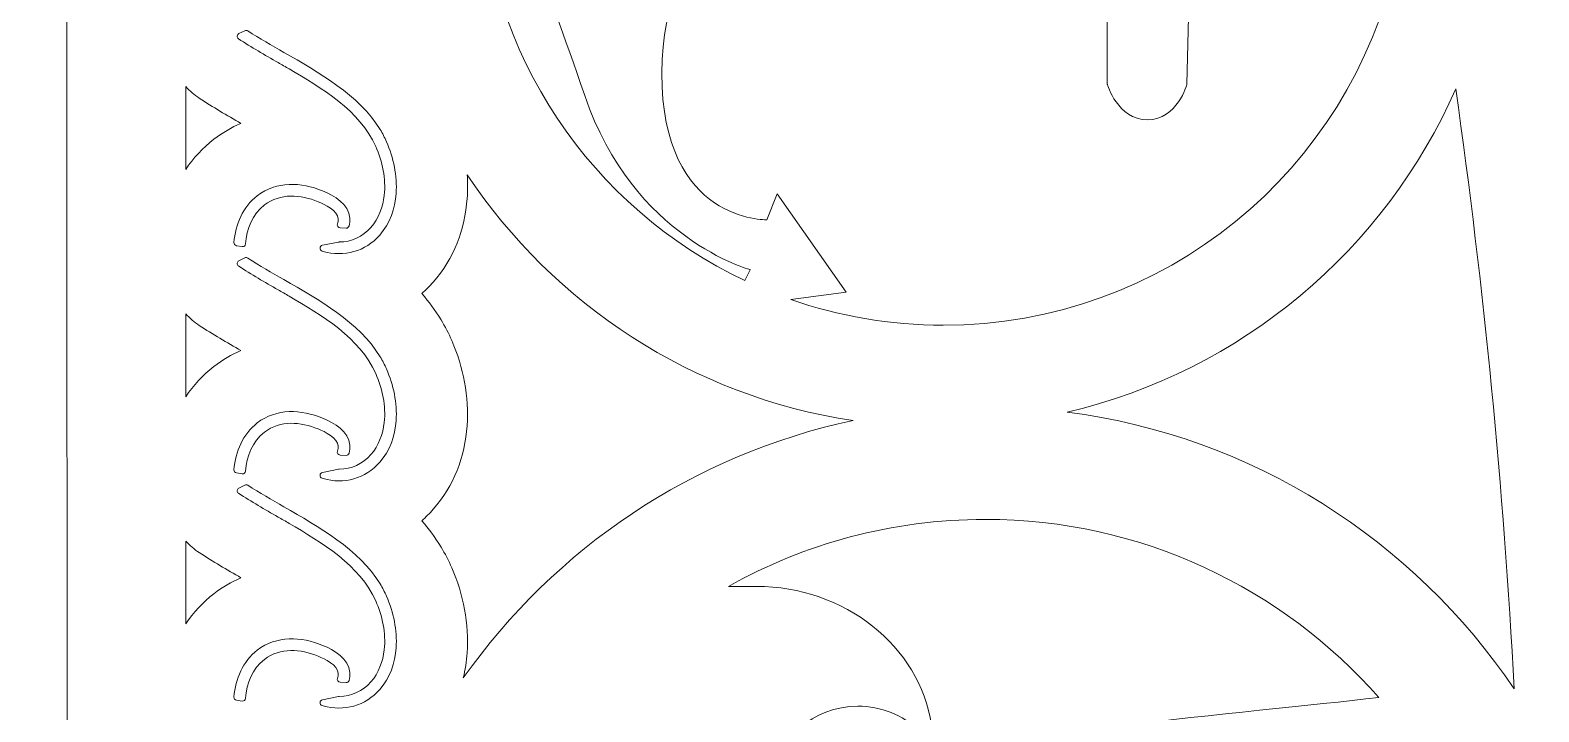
# Model space of a CAD drawing. Header units: millimetres. Extents: x -1460 to 1460, y -777 to 775.
# Drawn here: x -72.3 to 54.8, y 270.7 to 328.1 of the extents above; entities that cross this region are included whole.
import ezdxf

# ---------------------------------------------------------------- set-up
doc = ezdxf.new("R2010")
doc.units = ezdxf.units.MM
doc.header["$MEASUREMENT"] = 0
doc.layers.add('Camada 1', color=7, linetype='Continuous')

msp = doc.modelspace()

# ---------------------------------------------------------------- linework, layer by layer
at = {"layer": 'Camada 1', "color": 250, "lineweight": 20}
for points, knots in [([(41.3038, 85.1069), (41.3038, 85.1069), (41.3038, 85.1102), (41.3038, 85.1102), (41.3038, 85.1102), (41.3038, 85.1102), (41.5747, 85.1103), (41.5747, 85.1103), (41.5747, 85.1103), (70.9143, 189.7445), (70.824, 294.5182), (41.3038, 399.1147), (41.3038, 399.1147), (41.3038, 399.1147), (27.3329, 399.1216), (27.3329, 399.1216), (27.3329, 399.1216), (27.3329, 399.1216), (27.3349, 399.1147), (27.3349, 399.1147), (27.3349, 399.1147), (27.3349, 399.1147), (18.0011, 399.1147), (18.0011, 399.1147), (18.0011, 399.1147), (18.0011, 399.1147), (18.0011, 396.0999), (18.0011, 396.0999), (18.0011, 396.0999), (18.0011, 396.0999), (2.0593, 396.0999), (2.0593, 396.0999), (2.0593, 396.0999), (2.0593, 396.0999), (-8.4928, 396.0999), (-8.4928, 396.0999), (-8.4928, 396.0999), (-8.4928, 396.0999), (-32.083, 396.0999), (-32.083, 396.0999), (-32.083, 396.0999), (-32.083, 396.0999), (-38.0638, 396.0999), (-38.0638, 396.0999), (-38.0638, 396.0999), (-38.0638, 396.0999), (-38.0638, 399.0489), (-38.0638, 399.0489), (-38.0638, 399.0489), (-38.0638, 399.0489), (-38.0657, 399.0501), (-38.0657, 399.0501), (-38.0657, 399.0501), (-38.0657, 399.0501), (-38.0676, 399.0513), (-38.0676, 399.0513), (-38.0676, 399.0513), (-38.0676, 399.0513), (-38.0695, 399.0524), (-38.0695, 399.0524), (-38.0695, 399.0524), (-38.0695, 399.0524), (-38.0714, 399.0536), (-38.0714, 399.0536), (-38.0714, 399.0536), (-38.0714, 399.0536), (-38.0733, 399.0548), (-38.0733, 399.0548), (-38.0733, 399.0548), (-38.0733, 399.0548), (-38.0752, 399.056), (-38.0752, 399.056), (-38.0752, 399.056), (-38.0752, 399.056), (-38.0771, 399.0572), (-38.0771, 399.0572), (-38.0771, 399.0572), (-38.0771, 399.0572), (-38.0789, 399.0584), (-38.0789, 399.0584), (-38.0789, 399.0584), (-38.0789, 399.0584), (-38.0808, 399.0595), (-38.0808, 399.0595), (-38.0808, 399.0595), (-38.0808, 399.0595), (-38.0827, 399.0607), (-38.0827, 399.0607), (-38.0827, 399.0607), (-38.0827, 399.0607), (-38.0846, 399.0619), (-38.0846, 399.0619), (-38.0846, 399.0619), (-38.0846, 399.0619), (-38.0865, 399.0631), (-38.0865, 399.0631), (-38.0865, 399.0631), (-38.0865, 399.0631), (-38.0884, 399.0643), (-38.0884, 399.0643), (-38.0884, 399.0643), (-38.0884, 399.0643), (-38.0903, 399.0654), (-38.0903, 399.0654), (-38.0903, 399.0654), (-38.0903, 399.0654), (-38.0922, 399.0666), (-38.0922, 399.0666), (-38.0922, 399.0666), (-38.0922, 399.0666), (-38.0941, 399.0678), (-38.0941, 399.0678), (-38.0941, 399.0678), (-38.0941, 399.0678), (-38.096, 399.069), (-38.096, 399.069), (-38.096, 399.069), (-38.096, 399.069), (-38.0979, 399.0702), (-38.0979, 399.0702), (-38.0979, 399.0702), (-38.0979, 399.0702), (-38.1016, 399.0725), (-38.1016, 399.0725), (-38.1016, 399.0725), (-38.1016, 399.0725), (-38.1035, 399.0737), (-38.1035, 399.0737), (-38.1035, 399.0737), (-38.1035, 399.0737), (-38.1054, 399.0749), (-38.1054, 399.0749), (-38.1054, 399.0749), (-38.1054, 399.0749), (-38.1073, 399.0761), (-38.1073, 399.0761), (-38.1073, 399.0761), (-38.1073, 399.0761), (-38.1092, 399.0773), (-38.1092, 399.0773), (-38.1092, 399.0773), (-38.1092, 399.0773), (-38.1168, 399.082), (-38.1168, 399.082), (-38.1168, 399.082), (-38.1168, 399.082), (-38.1187, 399.0832), (-38.1187, 399.0832), (-38.1187, 399.0832), (-38.1187, 399.0832), (-38.1206, 399.0844), (-38.1206, 399.0844), (-38.1206, 399.0844), (-38.1206, 399.0844), (-38.1243, 399.0867), (-38.1243, 399.0867), (-38.1243, 399.0867), (-38.1243, 399.0867), (-38.1262, 399.0879), (-38.1262, 399.0879), (-38.1262, 399.0879), (-38.1262, 399.0879), (-38.1281, 399.0891), (-38.1281, 399.0891), (-38.1281, 399.0891), (-38.1281, 399.0891), (-38.13, 399.0903), (-38.13, 399.0903), (-38.13, 399.0903), (-38.13, 399.0903), (-38.1319, 399.0915), (-38.1319, 399.0915), (-38.1319, 399.0915), (-38.1319, 399.0915), (-38.1413, 399.0974), (-38.1413, 399.0974), (-38.1413, 399.0974), (-38.1413, 399.0974), (-38.1432, 399.0986), (-38.1432, 399.0986), (-38.1432, 399.0986), (-38.1432, 399.0986), (-38.1451, 399.0998), (-38.1451, 399.0998), (-38.1451, 399.0998), (-38.1451, 399.0998), (-38.1527, 399.1045), (-38.1527, 399.1045), (-38.1527, 399.1045), (-38.1527, 399.1045), (-38.1546, 399.1057), (-38.1546, 399.1057), (-38.1546, 399.1057), (-38.1546, 399.1057), (-38.1565, 399.1069), (-38.1565, 399.1069), (-38.1565, 399.1069), (-38.1565, 399.1069), (-38.1584, 399.1081), (-38.1584, 399.1081), (-38.1584, 399.1081), (-38.1584, 399.1081), (-38.1602, 399.1092), (-38.1602, 399.1092), (-38.1602, 399.1092), (-38.1602, 399.1092), (-38.1621, 399.1104), (-38.1621, 399.1104), (-38.1621, 399.1104), (-38.1621, 399.1104), (-38.164, 399.1116), (-38.164, 399.1116), (-38.164, 399.1116), (-38.164, 399.1116), (-38.1659, 399.1128), (-38.1659, 399.1128), (-38.1659, 399.1128), (-38.1659, 399.1128), (-38.1678, 399.114), (-38.1678, 399.114), (-38.1678, 399.114), (-38.1678, 399.114), (-38.1688, 399.1147), (-38.1688, 399.1147), (-38.1688, 399.1147), (-38.1688, 399.1147), (-38.1689, 399.1147), (-38.1689, 399.1147), (-38.1689, 399.1147), (-38.1689, 399.1147), (-38.1848, 399.1247), (-38.1848, 399.1247), (-38.1848, 399.1247), (-38.1848, 399.1247), (-46.3649, 399.1176), (-46.3649, 399.1176), (-46.3649, 399.1176), (-46.3649, 399.1176), (-46.3617, 399.1147), (-46.3617, 399.1147), (-46.3617, 399.1147), (-46.3617, 399.1147), (-54.3028, 399.1147), (-54.3028, 399.1147), (-54.3028, 399.1147), (-54.3028, 399.1147), (-54.3028, 399.1155), (-54.3028, 399.1155), (-54.3028, 399.1155), (-54.3028, 399.1155), (-55.2234, 399.1147), (-55.2234, 399.1147), (-55.2234, 399.1147), (-55.2234, 399.1147), (-72.3348, 399.1147), (-72.3348, 399.1147), (-72.3348, 399.1147), (-72.3348, 399.1147), (-72.3348, 396.0998), (-72.3348, 396.0998), (-72.3348, 396.0998), (-72.3348, 396.0998), (-72.3489, 396.0998), (-72.3489, 396.0998), (-72.3489, 396.0998), (-72.3489, 396.0998), (-72.2484, 342.0998), (-72.2484, 342.0998), (-72.2484, 342.0998), (-72.2484, 342.0998), (-69.2484, 342.0998), (-69.2484, 342.0998), (-69.2484, 342.0998), (-69.2484, 342.0998), (-69.2421, 242.1123), (-69.2421, 242.1123), (-69.2421, 242.1123), (-69.2421, 242.1123), (-69.2484, 142.1248), (-69.2484, 142.1248), (-69.2484, 142.1248), (-69.2484, 142.1248), (-72.2484, 142.1248), (-72.2484, 142.1248), (-72.2484, 142.1248), (-72.2484, 142.1248), (-72.2486, 93.1122), (-72.2486, 93.1122), (-72.2486, 93.1122), (-72.2486, 93.1122), (-72.3348, 93.1122), (-72.3348, 93.1122), (-72.3348, 93.1122), (-72.3348, 93.1122), (-72.3348, 85.1069), (-72.3348, 85.1069), (-72.3348, 85.1069), (-72.3348, 85.1069), (-45.904, 85.1069), (-45.904, 85.1069), (-45.904, 85.1069), (-45.904, 85.1069), (-38.1848, 85.1002), (-38.1848, 85.1002), (-38.1848, 85.1002), (-38.1848, 85.1002), (-38.1742, 85.1069), (-38.1742, 85.1069), (-38.1742, 85.1069), (-38.1742, 85.1069), (-38.1688, 85.1069), (-38.1688, 85.1069), (-38.1688, 85.1069), (-38.1688, 85.1069), (-38.0638, 85.1727), (-38.0638, 85.1727), (-38.0638, 85.1727), (-38.0638, 85.1727), (-38.0638, 85.176), (-38.0638, 85.176), (-38.0638, 85.176), (-38.0638, 85.176), (-37.958, 85.2417), (-37.958, 85.2417), (-37.958, 85.2417), (-37.958, 85.2417), (-37.958, 88.1217), (-37.958, 88.1217), (-37.958, 88.1217), (-37.958, 88.1217), (-32.083, 88.1217), (-32.083, 88.1217), (-32.083, 88.1217), (-32.083, 88.1217), (-8.4928, 88.1217), (-8.4928, 88.1217), (-8.4928, 88.1217), (-8.4928, 88.1217), (2.0593, 88.1217), (2.0593, 88.1217), (2.0593, 88.1217), (2.0593, 88.1217), (18.0011, 88.1217), (18.0011, 88.1217), (18.0011, 88.1217), (18.0011, 88.1217), (18.0011, 85.1069), (18.0011, 85.1069), (18.0011, 85.1069), (18.0011, 85.1069), (27.6055, 85.1069), (27.6055, 85.1069), (27.6055, 85.1069), (27.6055, 85.1069), (27.6045, 85.1034), (27.6045, 85.1034), (27.6045, 85.1034), (27.6045, 85.1034), (34.6908, 85.1069), (34.6908, 85.1069), (34.6908, 85.1069), (34.6908, 85.1069), (41.3038, 85.1069), (41.3038, 85.1069)], [0, 0, 0, 0, 0.01086957, 0.01086957, 0.01086957, 0.01086957, 0.02173913, 0.02173913, 0.02173913, 0.02173913, 0.0326087, 0.0326087, 0.0326087, 0.0326087, 0.04347826, 0.04347826, 0.04347826, 0.04347826, 0.05434783, 0.05434783, 0.05434783, 0.05434783, 0.06521739, 0.06521739, 0.06521739, 0.06521739, 0.07608696, 0.07608696, 0.07608696, 0.07608696, 0.08695652, 0.08695652, 0.08695652, 0.08695652, 0.09782609, 0.09782609, 0.09782609, 0.09782609, 0.10869565, 0.10869565, 0.10869565, 0.10869565, 0.11956522, 0.11956522, 0.11956522, 0.11956522, 0.13043478, 0.13043478, 0.13043478, 0.13043478, 0.14130435, 0.14130435, 0.14130435, 0.14130435, 0.15217391, 0.15217391, 0.15217391, 0.15217391, 0.16304348, 0.16304348, 0.16304348, 0.16304348, 0.17391304, 0.17391304, 0.17391304, 0.17391304, 0.18478261, 0.18478261, 0.18478261, 0.18478261, 0.19565217, 0.19565217, 0.19565217, 0.19565217, 0.20652174, 0.20652174, 0.20652174, 0.20652174, 0.2173913, 0.2173913, 0.2173913, 0.2173913, 0.22826087, 0.22826087, 0.22826087, 0.22826087, 0.23913043, 0.23913043, 0.23913043, 0.23913043, 0.25, 0.25, 0.25, 0.25, 0.26086957, 0.26086957, 0.26086957, 0.26086957, 0.27173913, 0.27173913, 0.27173913, 0.27173913, 0.2826087, 0.2826087, 0.2826087, 0.2826087, 0.29347826, 0.29347826, 0.29347826, 0.29347826, 0.30434783, 0.30434783, 0.30434783, 0.30434783, 0.31521739, 0.31521739, 0.31521739, 0.31521739, 0.32608696, 0.32608696, 0.32608696, 0.32608696, 0.33695652, 0.33695652, 0.33695652, 0.33695652, 0.34782609, 0.34782609, 0.34782609, 0.34782609, 0.35869565, 0.35869565, 0.35869565, 0.35869565, 0.36956522, 0.36956522, 0.36956522, 0.36956522, 0.38043478, 0.38043478, 0.38043478, 0.38043478, 0.39130435, 0.39130435, 0.39130435, 0.39130435, 0.40217391, 0.40217391, 0.40217391, 0.40217391, 0.41304348, 0.41304348, 0.41304348, 0.41304348, 0.42391304, 0.42391304, 0.42391304, 0.42391304, 0.43478261, 0.43478261, 0.43478261, 0.43478261, 0.44565217, 0.44565217, 0.44565217, 0.44565217, 0.45652174, 0.45652174, 0.45652174, 0.45652174, 0.4673913, 0.4673913, 0.4673913, 0.4673913, 0.47826087, 0.47826087, 0.47826087, 0.47826087, 0.48913043, 0.48913043, 0.48913043, 0.48913043, 0.5, 0.5, 0.5, 0.5, 0.51086957, 0.51086957, 0.51086957, 0.51086957, 0.52173913, 0.52173913, 0.52173913, 0.52173913, 0.5326087, 0.5326087, 0.5326087, 0.5326087, 0.54347826, 0.54347826, 0.54347826, 0.54347826, 0.55434783, 0.55434783, 0.55434783, 0.55434783, 0.56521739, 0.56521739, 0.56521739, 0.56521739, 0.57608696, 0.57608696, 0.57608696, 0.57608696, 0.58695652, 0.58695652, 0.58695652, 0.58695652, 0.59782609, 0.59782609, 0.59782609, 0.59782609, 0.60869565, 0.60869565, 0.60869565, 0.60869565, 0.61956522, 0.61956522, 0.61956522, 0.61956522, 0.63043478, 0.63043478, 0.63043478, 0.63043478, 0.64130435, 0.64130435, 0.64130435, 0.64130435, 0.65217391, 0.65217391, 0.65217391, 0.65217391, 0.66304348, 0.66304348, 0.66304348, 0.66304348, 0.67391304, 0.67391304, 0.67391304, 0.67391304, 0.68478261, 0.68478261, 0.68478261, 0.68478261, 0.69565217, 0.69565217, 0.69565217, 0.69565217, 0.70652174, 0.70652174, 0.70652174, 0.70652174, 0.7173913, 0.7173913, 0.7173913, 0.7173913, 0.72826087, 0.72826087, 0.72826087, 0.72826087, 0.73913043, 0.73913043, 0.73913043, 0.73913043, 0.75, 0.75, 0.75, 0.75, 0.76086957, 0.76086957, 0.76086957, 0.76086957, 0.77173913, 0.77173913, 0.77173913, 0.77173913, 0.7826087, 0.7826087, 0.7826087, 0.7826087, 0.79347826, 0.79347826, 0.79347826, 0.79347826, 0.80434783, 0.80434783, 0.80434783, 0.80434783, 0.81521739, 0.81521739, 0.81521739, 0.81521739, 0.82608696, 0.82608696, 0.82608696, 0.82608696, 0.83695652, 0.83695652, 0.83695652, 0.83695652, 0.84782609, 0.84782609, 0.84782609, 0.84782609, 0.85869565, 0.85869565, 0.85869565, 0.85869565, 0.86956522, 0.86956522, 0.86956522, 0.86956522, 0.88043478, 0.88043478, 0.88043478, 0.88043478, 0.89130435, 0.89130435, 0.89130435, 0.89130435, 0.90217391, 0.90217391, 0.90217391, 0.90217391, 0.91304348, 0.91304348, 0.91304348, 0.91304348, 0.92391304, 0.92391304, 0.92391304, 0.92391304, 0.93478261, 0.93478261, 0.93478261, 0.93478261, 0.94565217, 0.94565217, 0.94565217, 0.94565217, 0.95652174, 0.95652174, 0.95652174, 0.95652174, 0.9673913, 0.9673913, 0.9673913, 0.9673913, 0.97826087, 0.97826087, 0.97826087, 0.97826087, 1, 1, 1, 1]), ([(-34.4548, 341.0676), (-31.3846, 338.2477), (-29.1065, 332.8321), (-25.6296, 322.5841), (-25.6296, 322.5841), (-21.5421, 310.5338), (-11.6802, 307.9208), (-11.6802, 307.9208), (-11.6802, 307.9208), (-11.6802, 307.9208), (-12.1493, 307.0021), (-12.1493, 307.0021), (-12.1493, 307.0021), (-24.9976, 313.1035), (-33.9865, 326.0113), (-34.4548, 341.0676)], [0, 0, 0, 0, 0.2, 0.2, 0.2, 0.2, 0.4, 0.4, 0.4, 0.4, 0.6, 0.6, 0.6, 0.6, 1, 1, 1, 1]), ([(42.7205, 333.8374), (38.8523, 316.3365), (23.2481, 303.2443), (4.5836, 303.2443), (4.5836, 303.2443), (0.0842, 303.2443), (-4.2369, 304.0069), (-8.259, 305.4073), (-8.259, 305.4073), (-8.259, 305.4073), (-3.6105, 306.0338), (-3.6105, 306.0338), (-3.6105, 306.0338), (-3.6105, 306.0338), (-9.4226, 314.3091), (-9.4226, 314.3091), (-9.4226, 314.3091), (-9.4226, 314.3091), (-10.2733, 312.1309), (-10.2733, 312.1309), (-10.2733, 312.1309), (-10.2733, 312.1309), (-19.1341, 311.841), (-19.1341, 324.4719), (-19.1341, 324.4719), (-19.1341, 337.1026), (-9.787, 337.7896), (-9.787, 337.7896), (-9.787, 337.7896), (-9.787, 337.7896), (18.3991, 337.7896), (18.3991, 337.7896), (18.3991, 337.7896), (18.3991, 337.7896), (18.3991, 323.5427), (18.3991, 323.5427), (18.3991, 323.5427), (18.3991, 323.5427), (19.2582, 320.5523), (21.7798, 320.5523), (21.7798, 320.5523), (24.3011, 320.5523), (25.109, 323.5427), (25.109, 323.5427), (25.109, 323.5427), (25.109, 323.5427), (25.4167, 336.0139), (25.4167, 336.0139), (25.4167, 336.0139), (25.4167, 336.0139), (26.3067, 329.6985), (35.4816, 329.6985), (35.4816, 329.6985), (38.9963, 329.6985), (41.2617, 331.5514), (42.7205, 333.8374)], [0, 0, 0, 0, 0.06666667, 0.06666667, 0.06666667, 0.06666667, 0.13333333, 0.13333333, 0.13333333, 0.13333333, 0.2, 0.2, 0.2, 0.2, 0.26666667, 0.26666667, 0.26666667, 0.26666667, 0.33333333, 0.33333333, 0.33333333, 0.33333333, 0.4, 0.4, 0.4, 0.4, 0.46666667, 0.46666667, 0.46666667, 0.46666667, 0.53333333, 0.53333333, 0.53333333, 0.53333333, 0.6, 0.6, 0.6, 0.6, 0.66666667, 0.66666667, 0.66666667, 0.66666667, 0.73333333, 0.73333333, 0.73333333, 0.73333333, 0.8, 0.8, 0.8, 0.8, 0.86666667, 0.86666667, 0.86666667, 0.86666667, 1, 1, 1, 1]), ([(-54.0119, 328.0411), (-53.019, 327.3989), (-51.9922, 326.8115), (-50.9678, 326.2216), (-50.9678, 326.2216), (-48.0955, 324.568), (-44.6275, 322.634), (-42.8658, 319.7295), (-42.8658, 319.7295), (-42.665, 319.3985), (-42.4858, 319.0542), (-42.3318, 318.6987), (-42.3318, 318.6987), (-41.7437, 317.3405), (-41.4085, 315.8326), (-41.5156, 314.3488), (-41.5156, 314.3488), (-41.6086, 313.0607), (-42.0393, 311.8139), (-42.8999, 310.8351), (-42.8999, 310.8351), (-44.1131, 309.4553), (-45.9058, 308.958), (-47.6653, 309.4655), (-47.6653, 309.4655), (-47.6653, 309.4655), (-47.7463, 309.4889), (-47.7463, 309.4889), (-47.7463, 309.4889), (-47.859, 309.5213), (-47.9324, 309.6233), (-47.9276, 309.7404), (-47.9276, 309.7404), (-47.9227, 309.8574), (-47.8412, 309.953), (-47.7264, 309.9761), (-47.7264, 309.9761), (-47.7264, 309.9761), (-46.375, 310.2484), (-46.375, 310.2484), (-46.375, 310.2484), (-46.3573, 310.2519), (-46.3419, 310.2534), (-46.3238, 310.2533), (-46.3238, 310.2533), (-45.2741, 310.2461), (-44.3295, 310.7016), (-43.6399, 311.486), (-43.6399, 311.486), (-42.989, 312.2263), (-42.6331, 313.212), (-42.52, 314.1818), (-42.52, 314.1818), (-42.3557, 315.5896), (-42.6782, 317.0177), (-43.2364, 318.3071), (-43.2364, 318.3071), (-44.5189, 321.2688), (-47.8481, 323.2711), (-50.5311, 324.8312), (-50.5311, 324.8312), (-50.8401, 325.0109), (-51.1499, 325.1892), (-51.4597, 325.3675), (-51.4597, 325.3675), (-52.5828, 326.0142), (-53.7092, 326.6577), (-54.791, 327.3724), (-54.791, 327.3724), (-54.8681, 327.4234), (-54.9089, 327.5055), (-54.9031, 327.5977), (-54.9031, 327.5977), (-54.8974, 327.6899), (-54.8465, 327.7662), (-54.7635, 327.8072), (-54.7635, 327.8072), (-54.7635, 327.8072), (-54.2592, 328.0555), (-54.2592, 328.0555), (-54.2592, 328.0555), (-54.1778, 328.0956), (-54.0883, 328.0904), (-54.0119, 328.0411)], [0, 0, 0, 0, 0.04545455, 0.04545455, 0.04545455, 0.04545455, 0.09090909, 0.09090909, 0.09090909, 0.09090909, 0.13636364, 0.13636364, 0.13636364, 0.13636364, 0.18181818, 0.18181818, 0.18181818, 0.18181818, 0.22727273, 0.22727273, 0.22727273, 0.22727273, 0.27272727, 0.27272727, 0.27272727, 0.27272727, 0.31818182, 0.31818182, 0.31818182, 0.31818182, 0.36363636, 0.36363636, 0.36363636, 0.36363636, 0.40909091, 0.40909091, 0.40909091, 0.40909091, 0.45454545, 0.45454545, 0.45454545, 0.45454545, 0.5, 0.5, 0.5, 0.5, 0.54545455, 0.54545455, 0.54545455, 0.54545455, 0.59090909, 0.59090909, 0.59090909, 0.59090909, 0.63636364, 0.63636364, 0.63636364, 0.63636364, 0.68181818, 0.68181818, 0.68181818, 0.68181818, 0.72727273, 0.72727273, 0.72727273, 0.72727273, 0.77272727, 0.77272727, 0.77272727, 0.77272727, 0.81818182, 0.81818182, 0.81818182, 0.81818182, 0.86363636, 0.86363636, 0.86363636, 0.86363636, 0.90909091, 0.90909091, 0.90909091, 0.90909091, 1, 1, 1, 1]), ([(-59.2472, 323.3456), (-59.2472, 323.3456), (-59.2468, 316.3567), (-59.2468, 316.3567), (-59.2468, 316.3567), (-58.6079, 317.3179), (-57.8144, 318.1822), (-56.8682, 318.9096), (-56.8682, 318.9096), (-56.1479, 319.4633), (-55.3833, 319.9066), (-54.5886, 320.2456), (-54.5886, 320.2456), (-55.7743, 320.9283), (-56.956, 321.6115), (-58.0985, 322.3664), (-58.0985, 322.3664), (-58.5245, 322.6478), (-58.909, 322.9777), (-59.2472, 323.3456)], [0, 0, 0, 0, 0.16666667, 0.16666667, 0.16666667, 0.16666667, 0.33333333, 0.33333333, 0.33333333, 0.33333333, 0.5, 0.5, 0.5, 0.5, 0.66666667, 0.66666667, 0.66666667, 0.66666667, 1, 1, 1, 1]), ([(47.7583, 323.1596), (41.8023, 309.6078), (29.72, 299.3581), (15.0148, 295.9214), (15.0148, 295.9214), (30.6561, 293.9046), (44.2, 285.1406), (52.6752, 272.6222), (52.6752, 272.6222), (51.774, 289.5153), (50.1349, 306.3777), (47.7583, 323.1596)], [0, 0, 0, 0, 0.25, 0.25, 0.25, 0.25, 0.5, 0.5, 0.5, 0.5, 1, 1, 1, 1]), ([(-55.1816, 310.2112), (-55.0574, 311.7296), (-54.4428, 313.206), (-53.2114, 314.1527), (-53.2114, 314.1527), (-51.5885, 315.4002), (-49.5241, 315.3014), (-47.7089, 314.5544), (-47.7089, 314.5544), (-46.7317, 314.1522), (-45.5157, 313.4483), (-45.416, 312.2733), (-45.416, 312.2733), (-45.3967, 312.0456), (-45.4225, 311.8201), (-45.485, 311.601), (-45.485, 311.601), (-45.5176, 311.4869), (-45.6218, 311.4128), (-45.7402, 311.4191), (-45.7402, 311.4191), (-45.7402, 311.4191), (-46.2414, 311.4464), (-46.2414, 311.4464), (-46.2414, 311.4464), (-46.3237, 311.4508), (-46.3926, 311.4904), (-46.4378, 311.5594), (-46.4378, 311.5594), (-46.483, 311.6285), (-46.4919, 311.7075), (-46.4631, 311.7848), (-46.4631, 311.7848), (-46.4142, 311.9154), (-46.3865, 312.0541), (-46.3984, 312.1939), (-46.3984, 312.1939), (-46.4585, 312.9005), (-47.5138, 313.4088), (-48.0837, 313.6431), (-48.0837, 313.6431), (-49.56, 314.2504), (-51.2786, 314.3952), (-52.6102, 313.3714), (-52.6102, 313.3714), (-53.6283, 312.5887), (-54.108, 311.344), (-54.2026, 310.0937), (-54.2026, 310.0937), (-54.208, 310.021), (-54.2403, 309.9605), (-54.2977, 309.9153), (-54.2977, 309.9153), (-54.355, 309.8702), (-54.4214, 309.853), (-54.4933, 309.8648), (-54.4933, 309.8648), (-54.4933, 309.8648), (-54.9718, 309.943), (-54.9718, 309.943), (-54.9718, 309.943), (-55.1013, 309.9642), (-55.1923, 310.0805), (-55.1816, 310.2112)], [0, 0, 0, 0, 0.05882353, 0.05882353, 0.05882353, 0.05882353, 0.11764706, 0.11764706, 0.11764706, 0.11764706, 0.17647059, 0.17647059, 0.17647059, 0.17647059, 0.23529412, 0.23529412, 0.23529412, 0.23529412, 0.29411765, 0.29411765, 0.29411765, 0.29411765, 0.35294118, 0.35294118, 0.35294118, 0.35294118, 0.41176471, 0.41176471, 0.41176471, 0.41176471, 0.47058824, 0.47058824, 0.47058824, 0.47058824, 0.52941176, 0.52941176, 0.52941176, 0.52941176, 0.58823529, 0.58823529, 0.58823529, 0.58823529, 0.64705882, 0.64705882, 0.64705882, 0.64705882, 0.70588235, 0.70588235, 0.70588235, 0.70588235, 0.76470588, 0.76470588, 0.76470588, 0.76470588, 0.82352941, 0.82352941, 0.82352941, 0.82352941, 0.88235294, 0.88235294, 0.88235294, 0.88235294, 1, 1, 1, 1]), ([(-3.0228, 295.2073), (-16.5715, 297.2487), (-28.2505, 304.9956), (-35.5335, 315.9237), (-35.5335, 315.9237), (-35.4852, 315.2566), (-35.4829, 314.586), (-35.5312, 313.9168), (-35.5312, 313.9168), (-35.7189, 311.3165), (-36.6641, 308.8406), (-38.3939, 306.8732), (-38.3939, 306.8732), (-38.6964, 306.5292), (-39.0172, 306.2084), (-39.3539, 305.9115), (-39.3539, 305.9115), (-38.7645, 305.2335), (-38.2215, 304.5007), (-37.7357, 303.6997), (-37.7357, 303.6997), (-37.3932, 303.1351), (-37.0884, 302.5477), (-36.8259, 301.9417), (-36.8259, 301.9417), (-35.853, 299.6951), (-35.3543, 297.2253), (-35.5312, 294.7753), (-35.5312, 294.7753), (-35.7189, 292.175), (-36.6642, 289.6992), (-38.3939, 287.7318), (-38.3939, 287.7318), (-38.6964, 287.3877), (-39.0172, 287.0669), (-39.354, 286.77), (-39.354, 286.77), (-38.7646, 286.092), (-38.2215, 285.3592), (-37.7357, 284.5582), (-37.7357, 284.5582), (-37.3932, 283.9935), (-37.0883, 283.4061), (-36.8259, 282.8001), (-36.8259, 282.8001), (-35.853, 280.5535), (-35.3543, 278.0838), (-35.5312, 275.6338), (-35.5312, 275.6338), (-35.5829, 274.9182), (-35.692, 274.212), (-35.859, 273.5232), (-35.859, 273.5232), (-28.143, 284.4421), (-16.5096, 292.3606), (-3.0228, 295.2073)], [0, 0, 0, 0, 0.06666667, 0.06666667, 0.06666667, 0.06666667, 0.13333333, 0.13333333, 0.13333333, 0.13333333, 0.2, 0.2, 0.2, 0.2, 0.26666667, 0.26666667, 0.26666667, 0.26666667, 0.33333333, 0.33333333, 0.33333333, 0.33333333, 0.4, 0.4, 0.4, 0.4, 0.46666667, 0.46666667, 0.46666667, 0.46666667, 0.53333333, 0.53333333, 0.53333333, 0.53333333, 0.6, 0.6, 0.6, 0.6, 0.66666667, 0.66666667, 0.66666667, 0.66666667, 0.73333333, 0.73333333, 0.73333333, 0.73333333, 0.8, 0.8, 0.8, 0.8, 0.86666667, 0.86666667, 0.86666667, 0.86666667, 1, 1, 1, 1]), ([(-54.0119, 308.8996), (-53.019, 308.2574), (-51.9922, 307.67), (-50.9678, 307.0801), (-50.9678, 307.0801), (-48.0955, 305.4266), (-44.6275, 303.4926), (-42.8658, 300.5881), (-42.8658, 300.5881), (-42.665, 300.257), (-42.4858, 299.9127), (-42.3318, 299.5573), (-42.3318, 299.5573), (-41.7437, 298.1991), (-41.4085, 296.6911), (-41.5156, 295.2073), (-41.5156, 295.2073), (-41.6086, 293.9192), (-42.0393, 292.6724), (-42.8999, 291.6937), (-42.8999, 291.6937), (-44.1131, 290.3138), (-45.9058, 289.8166), (-47.6653, 290.324), (-47.6653, 290.324), (-47.6653, 290.324), (-47.7463, 290.3474), (-47.7463, 290.3474), (-47.7463, 290.3474), (-47.859, 290.3798), (-47.9324, 290.4819), (-47.9276, 290.5989), (-47.9276, 290.5989), (-47.9227, 290.7159), (-47.8412, 290.8115), (-47.7264, 290.8346), (-47.7264, 290.8346), (-47.7264, 290.8346), (-46.375, 291.1069), (-46.375, 291.1069), (-46.375, 291.1069), (-46.3573, 291.1104), (-46.3419, 291.1119), (-46.3238, 291.1118), (-46.3238, 291.1118), (-45.2741, 291.1046), (-44.3295, 291.5601), (-43.6399, 292.3445), (-43.6399, 292.3445), (-42.989, 293.0849), (-42.6331, 294.0705), (-42.52, 295.0403), (-42.52, 295.0403), (-42.3557, 296.4481), (-42.6782, 297.8762), (-43.2364, 299.1657), (-43.2364, 299.1657), (-44.5189, 302.1274), (-47.8481, 304.1296), (-50.5311, 305.6897), (-50.5311, 305.6897), (-50.8401, 305.8694), (-51.1499, 306.0477), (-51.4597, 306.226), (-51.4597, 306.226), (-52.5828, 306.8727), (-53.7092, 307.5162), (-54.791, 308.2309), (-54.791, 308.2309), (-54.8681, 308.2819), (-54.9089, 308.364), (-54.9031, 308.4562), (-54.9031, 308.4562), (-54.8974, 308.5484), (-54.8465, 308.6247), (-54.7635, 308.6657), (-54.7635, 308.6657), (-54.7635, 308.6657), (-54.2592, 308.914), (-54.2592, 308.914), (-54.2592, 308.914), (-54.1778, 308.9541), (-54.0883, 308.9489), (-54.0119, 308.8996)], [0, 0, 0, 0, 0.04545455, 0.04545455, 0.04545455, 0.04545455, 0.09090909, 0.09090909, 0.09090909, 0.09090909, 0.13636364, 0.13636364, 0.13636364, 0.13636364, 0.18181818, 0.18181818, 0.18181818, 0.18181818, 0.22727273, 0.22727273, 0.22727273, 0.22727273, 0.27272727, 0.27272727, 0.27272727, 0.27272727, 0.31818182, 0.31818182, 0.31818182, 0.31818182, 0.36363636, 0.36363636, 0.36363636, 0.36363636, 0.40909091, 0.40909091, 0.40909091, 0.40909091, 0.45454545, 0.45454545, 0.45454545, 0.45454545, 0.5, 0.5, 0.5, 0.5, 0.54545455, 0.54545455, 0.54545455, 0.54545455, 0.59090909, 0.59090909, 0.59090909, 0.59090909, 0.63636364, 0.63636364, 0.63636364, 0.63636364, 0.68181818, 0.68181818, 0.68181818, 0.68181818, 0.72727273, 0.72727273, 0.72727273, 0.72727273, 0.77272727, 0.77272727, 0.77272727, 0.77272727, 0.81818182, 0.81818182, 0.81818182, 0.81818182, 0.86363636, 0.86363636, 0.86363636, 0.86363636, 0.90909091, 0.90909091, 0.90909091, 0.90909091, 1, 1, 1, 1]), ([(-59.246, 304.2028), (-59.246, 304.2028), (-59.2456, 297.2171), (-59.2456, 297.2171), (-59.2456, 297.2171), (-58.607, 298.1775), (-57.8138, 299.0411), (-56.8683, 299.768), (-56.8683, 299.768), (-56.148, 300.3217), (-55.3833, 300.765), (-54.5886, 301.1041), (-54.5886, 301.1041), (-55.7743, 301.7868), (-56.956, 302.47), (-58.0985, 303.2249), (-58.0985, 303.2249), (-58.524, 303.506), (-58.9081, 303.8354), (-59.246, 304.2028)], [0, 0, 0, 0, 0.16666667, 0.16666667, 0.16666667, 0.16666667, 0.33333333, 0.33333333, 0.33333333, 0.33333333, 0.5, 0.5, 0.5, 0.5, 0.66666667, 0.66666667, 0.66666667, 0.66666667, 1, 1, 1, 1]), ([(-55.1816, 291.0697), (-55.0574, 292.5881), (-54.4428, 294.0645), (-53.2114, 295.0112), (-53.2114, 295.0112), (-51.5885, 296.2588), (-49.5241, 296.1599), (-47.7089, 295.413), (-47.7089, 295.413), (-46.7317, 295.0107), (-45.5157, 294.3068), (-45.416, 293.1318), (-45.416, 293.1318), (-45.3967, 292.9042), (-45.4225, 292.6786), (-45.485, 292.4595), (-45.485, 292.4595), (-45.5176, 292.3454), (-45.6218, 292.2713), (-45.7402, 292.2776), (-45.7402, 292.2776), (-45.7402, 292.2776), (-46.2414, 292.3049), (-46.2414, 292.3049), (-46.2414, 292.3049), (-46.3237, 292.3093), (-46.3926, 292.3489), (-46.4378, 292.418), (-46.4378, 292.418), (-46.483, 292.487), (-46.4919, 292.566), (-46.4631, 292.6433), (-46.4631, 292.6433), (-46.4142, 292.7739), (-46.3865, 292.9126), (-46.3984, 293.0525), (-46.3984, 293.0525), (-46.4585, 293.759), (-47.5138, 294.2673), (-48.0837, 294.5016), (-48.0837, 294.5016), (-49.56, 295.109), (-51.2786, 295.2537), (-52.6102, 294.2299), (-52.6102, 294.2299), (-53.6283, 293.4473), (-54.108, 292.2025), (-54.2026, 290.9522), (-54.2026, 290.9522), (-54.208, 290.8795), (-54.2403, 290.819), (-54.2977, 290.7738), (-54.2977, 290.7738), (-54.355, 290.7287), (-54.4214, 290.7115), (-54.4933, 290.7234), (-54.4933, 290.7234), (-54.4933, 290.7234), (-54.9718, 290.8015), (-54.9718, 290.8015), (-54.9718, 290.8015), (-55.1013, 290.8227), (-55.1923, 290.9391), (-55.1816, 291.0697)], [0, 0, 0, 0, 0.05882353, 0.05882353, 0.05882353, 0.05882353, 0.11764706, 0.11764706, 0.11764706, 0.11764706, 0.17647059, 0.17647059, 0.17647059, 0.17647059, 0.23529412, 0.23529412, 0.23529412, 0.23529412, 0.29411765, 0.29411765, 0.29411765, 0.29411765, 0.35294118, 0.35294118, 0.35294118, 0.35294118, 0.41176471, 0.41176471, 0.41176471, 0.41176471, 0.47058824, 0.47058824, 0.47058824, 0.47058824, 0.52941176, 0.52941176, 0.52941176, 0.52941176, 0.58823529, 0.58823529, 0.58823529, 0.58823529, 0.64705882, 0.64705882, 0.64705882, 0.64705882, 0.70588235, 0.70588235, 0.70588235, 0.70588235, 0.76470588, 0.76470588, 0.76470588, 0.76470588, 0.82352941, 0.82352941, 0.82352941, 0.82352941, 0.88235294, 0.88235294, 0.88235294, 0.88235294, 1, 1, 1, 1]), ([(-54.0119, 289.7582), (-53.019, 289.1159), (-51.9922, 288.5285), (-50.9678, 287.9386), (-50.9678, 287.9386), (-48.0955, 286.2851), (-44.6275, 284.3511), (-42.8658, 281.4466), (-42.8658, 281.4466), (-42.665, 281.1155), (-42.4858, 280.7713), (-42.3318, 280.4158), (-42.3318, 280.4158), (-41.7437, 279.0576), (-41.4085, 277.5496), (-41.5156, 276.0658), (-41.5156, 276.0658), (-41.6086, 274.7777), (-42.0393, 273.5309), (-42.8999, 272.5522), (-42.8999, 272.5522), (-44.1131, 271.1723), (-45.9058, 270.6751), (-47.6653, 271.1826), (-47.6653, 271.1826), (-47.6653, 271.1826), (-47.7463, 271.2059), (-47.7463, 271.2059), (-47.7463, 271.2059), (-47.859, 271.2383), (-47.9324, 271.3404), (-47.9276, 271.4575), (-47.9276, 271.4575), (-47.9227, 271.5744), (-47.8412, 271.6701), (-47.7264, 271.6931), (-47.7264, 271.6931), (-47.7264, 271.6931), (-46.375, 271.9654), (-46.375, 271.9654), (-46.375, 271.9654), (-46.3573, 271.969), (-46.3419, 271.9705), (-46.3238, 271.9704), (-46.3238, 271.9704), (-45.2741, 271.9631), (-44.3295, 272.4186), (-43.6399, 273.203), (-43.6399, 273.203), (-42.989, 273.9434), (-42.6331, 274.929), (-42.52, 275.8988), (-42.52, 275.8988), (-42.3557, 277.3066), (-42.6782, 278.7347), (-43.2364, 280.0242), (-43.2364, 280.0242), (-44.5189, 282.9859), (-47.8481, 284.9881), (-50.5311, 286.5483), (-50.5311, 286.5483), (-50.8401, 286.7279), (-51.1499, 286.9062), (-51.4597, 287.0845), (-51.4597, 287.0845), (-52.5828, 287.7313), (-53.7092, 288.3747), (-54.791, 289.0895), (-54.791, 289.0895), (-54.8681, 289.1404), (-54.9089, 289.2225), (-54.9031, 289.3147), (-54.9031, 289.3147), (-54.8974, 289.4069), (-54.8465, 289.4833), (-54.7635, 289.5242), (-54.7635, 289.5242), (-54.7635, 289.5242), (-54.2592, 289.7725), (-54.2592, 289.7725), (-54.2592, 289.7725), (-54.1778, 289.8126), (-54.0883, 289.8074), (-54.0119, 289.7582)], [0, 0, 0, 0, 0.04545455, 0.04545455, 0.04545455, 0.04545455, 0.09090909, 0.09090909, 0.09090909, 0.09090909, 0.13636364, 0.13636364, 0.13636364, 0.13636364, 0.18181818, 0.18181818, 0.18181818, 0.18181818, 0.22727273, 0.22727273, 0.22727273, 0.22727273, 0.27272727, 0.27272727, 0.27272727, 0.27272727, 0.31818182, 0.31818182, 0.31818182, 0.31818182, 0.36363636, 0.36363636, 0.36363636, 0.36363636, 0.40909091, 0.40909091, 0.40909091, 0.40909091, 0.45454545, 0.45454545, 0.45454545, 0.45454545, 0.5, 0.5, 0.5, 0.5, 0.54545455, 0.54545455, 0.54545455, 0.54545455, 0.59090909, 0.59090909, 0.59090909, 0.59090909, 0.63636364, 0.63636364, 0.63636364, 0.63636364, 0.68181818, 0.68181818, 0.68181818, 0.68181818, 0.72727273, 0.72727273, 0.72727273, 0.72727273, 0.77272727, 0.77272727, 0.77272727, 0.77272727, 0.81818182, 0.81818182, 0.81818182, 0.81818182, 0.86363636, 0.86363636, 0.86363636, 0.86363636, 0.90909091, 0.90909091, 0.90909091, 0.90909091, 1, 1, 1, 1]), ([(-13.5194, 281.2353), (-13.5194, 281.2353), (-11.1712, 281.2353), (-11.1712, 281.2353), (-11.1712, 281.2353), (-3.7458, 281.2353), (2.5993, 276.2205), (3.5809, 269.5673), (3.5809, 269.5673), (3.5809, 269.5673), (3.8486, 267.7686), (3.8486, 267.7686), (3.8486, 267.7686), (3.8486, 267.7686), (2.494, 269.1109), (2.494, 269.1109), (2.494, 269.1109), (1.1842, 270.4052), (-0.6756, 271.1475), (-2.6083, 271.1475), (-2.6083, 271.1475), (-6.4263, 271.1475), (-9.5353, 268.3411), (-9.5353, 264.8889), (-9.5353, 264.8889), (-9.5353, 264.8889), (-9.5353, 242.681), (-9.5353, 242.681), (-9.5353, 242.681), (-9.5353, 242.681), (-2.5911, 242.681), (-2.5911, 242.681), (-2.5911, 242.681), (-2.5911, 242.681), (-2.5911, 258.5479), (-2.5911, 258.5479), (-2.5911, 258.5479), (-2.5911, 261.7431), (-1.2913, 264.1562), (1.2756, 265.7331), (1.2756, 265.7331), (8.0799, 268.8516), (29.947, 270.5695), (41.284, 271.8808), (41.284, 271.8808), (33.1465, 281.0855), (21.2947, 286.884), (8.0977, 286.884), (8.0977, 286.884), (0.2502, 286.884), (-7.1215, 284.8328), (-13.5194, 281.2353)], [0, 0, 0, 0, 0.07142857, 0.07142857, 0.07142857, 0.07142857, 0.14285714, 0.14285714, 0.14285714, 0.14285714, 0.21428571, 0.21428571, 0.21428571, 0.21428571, 0.28571429, 0.28571429, 0.28571429, 0.28571429, 0.35714286, 0.35714286, 0.35714286, 0.35714286, 0.42857143, 0.42857143, 0.42857143, 0.42857143, 0.5, 0.5, 0.5, 0.5, 0.57142857, 0.57142857, 0.57142857, 0.57142857, 0.64285714, 0.64285714, 0.64285714, 0.64285714, 0.71428571, 0.71428571, 0.71428571, 0.71428571, 0.78571429, 0.78571429, 0.78571429, 0.78571429, 0.85714286, 0.85714286, 0.85714286, 0.85714286, 1, 1, 1, 1]), ([(-59.2448, 285.0601), (-59.2448, 285.0601), (-59.2444, 278.0774), (-59.2444, 278.0774), (-59.2444, 278.0774), (-58.606, 279.0371), (-57.8133, 279.9), (-56.8683, 280.6265), (-56.8683, 280.6265), (-56.148, 281.1802), (-55.3833, 281.6235), (-54.5887, 281.9626), (-54.5887, 281.9626), (-55.7744, 282.6454), (-56.956, 283.3286), (-58.0985, 284.0835), (-58.0985, 284.0835), (-58.5235, 284.3643), (-58.9072, 284.6932), (-59.2448, 285.0601)], [0, 0, 0, 0, 0.16666667, 0.16666667, 0.16666667, 0.16666667, 0.33333333, 0.33333333, 0.33333333, 0.33333333, 0.5, 0.5, 0.5, 0.5, 0.66666667, 0.66666667, 0.66666667, 0.66666667, 1, 1, 1, 1]), ([(-55.1816, 271.9282), (-55.0574, 273.4466), (-54.4428, 274.923), (-53.2114, 275.8697), (-53.2114, 275.8697), (-51.5885, 277.1173), (-49.5241, 277.0184), (-47.7089, 276.2715), (-47.7089, 276.2715), (-46.7317, 275.8692), (-45.5157, 275.1653), (-45.416, 273.9903), (-45.416, 273.9903), (-45.3967, 273.7627), (-45.4225, 273.5371), (-45.485, 273.318), (-45.485, 273.318), (-45.5176, 273.2039), (-45.6218, 273.1298), (-45.7402, 273.1361), (-45.7402, 273.1361), (-45.7402, 273.1361), (-46.2414, 273.1634), (-46.2414, 273.1634), (-46.2414, 273.1634), (-46.3237, 273.1678), (-46.3926, 273.2074), (-46.4378, 273.2765), (-46.4378, 273.2765), (-46.483, 273.3455), (-46.4919, 273.4246), (-46.4631, 273.5018), (-46.4631, 273.5018), (-46.4142, 273.6325), (-46.3865, 273.7711), (-46.3984, 273.911), (-46.3984, 273.911), (-46.4585, 274.6175), (-47.5138, 275.1258), (-48.0837, 275.3602), (-48.0837, 275.3602), (-49.56, 275.9675), (-51.2786, 276.1123), (-52.6102, 275.0885), (-52.6102, 275.0885), (-53.6283, 274.3058), (-54.108, 273.0611), (-54.2026, 271.8107), (-54.2026, 271.8107), (-54.208, 271.738), (-54.2403, 271.6775), (-54.2977, 271.6323), (-54.2977, 271.6323), (-54.355, 271.5872), (-54.4214, 271.57), (-54.4933, 271.5819), (-54.4933, 271.5819), (-54.4933, 271.5819), (-54.9718, 271.66), (-54.9718, 271.66), (-54.9718, 271.66), (-55.1013, 271.6812), (-55.1923, 271.7976), (-55.1816, 271.9282)], [0, 0, 0, 0, 0.05882353, 0.05882353, 0.05882353, 0.05882353, 0.11764706, 0.11764706, 0.11764706, 0.11764706, 0.17647059, 0.17647059, 0.17647059, 0.17647059, 0.23529412, 0.23529412, 0.23529412, 0.23529412, 0.29411765, 0.29411765, 0.29411765, 0.29411765, 0.35294118, 0.35294118, 0.35294118, 0.35294118, 0.41176471, 0.41176471, 0.41176471, 0.41176471, 0.47058824, 0.47058824, 0.47058824, 0.47058824, 0.52941176, 0.52941176, 0.52941176, 0.52941176, 0.58823529, 0.58823529, 0.58823529, 0.58823529, 0.64705882, 0.64705882, 0.64705882, 0.64705882, 0.70588235, 0.70588235, 0.70588235, 0.70588235, 0.76470588, 0.76470588, 0.76470588, 0.76470588, 0.82352941, 0.82352941, 0.82352941, 0.82352941, 0.88235294, 0.88235294, 0.88235294, 0.88235294, 1, 1, 1, 1])]:
    msp.add_open_spline(points, degree=3, knots=knots, dxfattribs=at)

doc.saveas('drawing.dxf')
